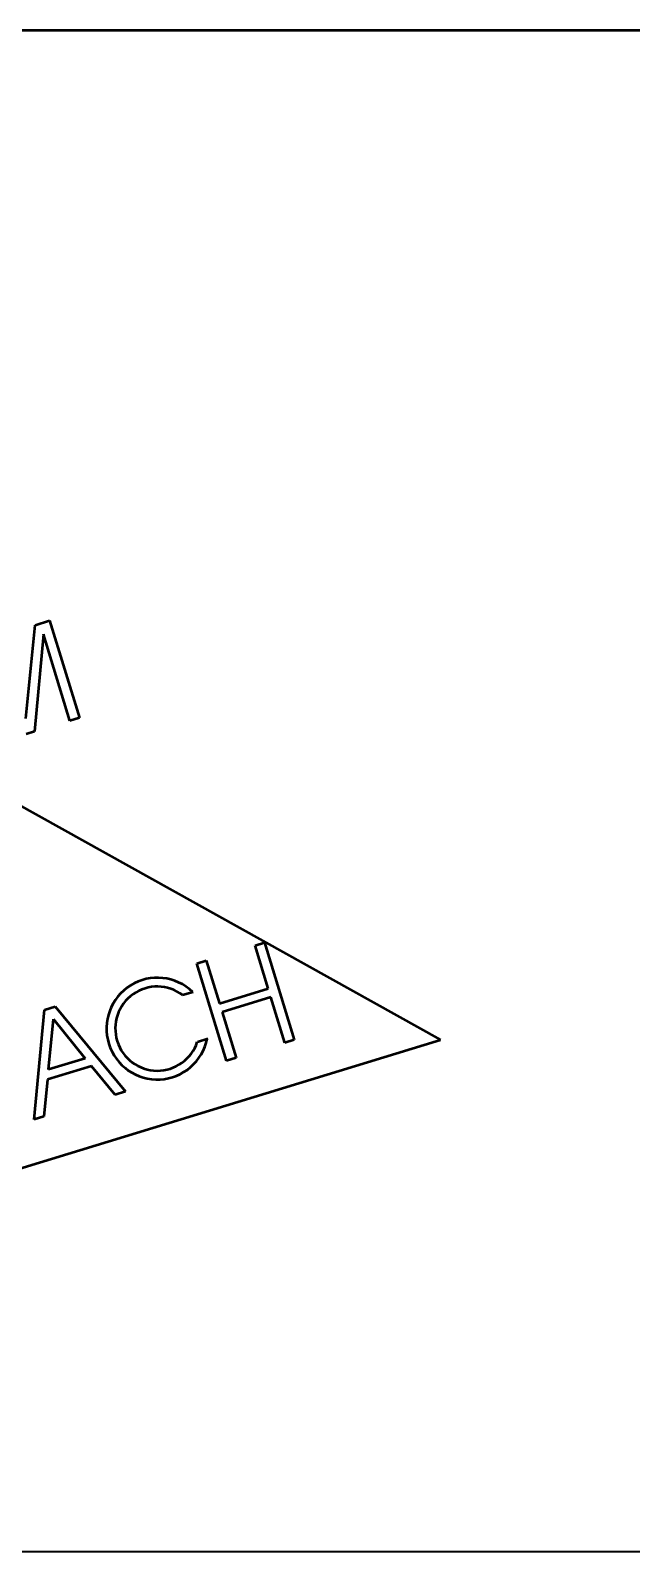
# Model space of a CAD drawing. Header units: millimetres. Extents: x -340 to 489, y -111 to 471.
# Drawn here: x 358.99 to 368.5, y -111.4 to -87.34 of the extents above; entities that cross this region are included whole.
import ezdxf

# ---------------------------------------------------------------- set-up
doc = ezdxf.new("R2010")
doc.units = ezdxf.units.MM
doc.header["$LTSCALE"] = 5
doc.linetypes.add('AUSGEZOGEN', pattern=[0])
doc.layers.add('Layer11', color=1, linetype='Continuous', true_color=0xff0000)
doc.layers.add('Layer5', color=7, linetype='Continuous')

# ---------------------------------------------------------------- blocks, each defined once
blk = doc.blocks.new('ukb-logo_nNn015')
at = {"layer": 'Layer11', "color": 7, "linetype": 'AUSGEZOGEN', "lineweight": 50}
for p, q in [((359.065, -96.744), (359.295, -96.674)), ((359.295, -96.674), (359.766, -98.214)), ((358.921, -98.222), (359.065, -96.744)), ((359.197, -96.888), (359.054, -98.431)), ((359.616, -98.26), (359.197, -96.888)), ((359.766, -98.214), (359.616, -98.26)), ((359.054, -98.431), (358.926, -98.47)), ((357.264, -98.732), (365.48, -103.307)), ((362.546, -101.815), (362.696, -101.769)), ((362.696, -101.769), (363.167, -103.309)), ((362.754, -102.493), (362.546, -101.815)), ((361.624, -102.097), (361.774, -102.051)), ((362.094, -103.637), (361.624, -102.097)), ((361.774, -102.051), (361.981, -102.73)), ((361.981, -102.73), (362.754, -102.493)), ((361.4, -102.597), (361.565, -102.546)), ((362.796, -102.632), (362.024, -102.868)), ((363.017, -103.354), (362.796, -102.632)), ((359.049, -104.568), (359.216, -102.833)), ((359.216, -102.833), (359.384, -102.781)), ((359.278, -103.778), (359.355, -102.982)), ((359.355, -102.982), (359.858, -103.601)), ((359.384, -102.781), (360.496, -104.125)), ((362.024, -102.868), (362.245, -103.591)), ((347.855, -108.695), (365.48, -103.307)), ((361.633, -103.336), (361.799, -103.285)), ((363.167, -103.309), (363.017, -103.354)), ((359.958, -103.722), (359.264, -103.934)), ((359.858, -103.601), (359.278, -103.778)), ((360.332, -104.175), (359.958, -103.722)), ((362.245, -103.591), (362.094, -103.637)), ((359.264, -103.934), (359.204, -104.52)), ((360.496, -104.125), (360.332, -104.175)), ((359.204, -104.52), (359.049, -104.568))]:
    blk.add_line(p, q, dxfattribs=at)
for radius, start, end in [(0.805, 46.1589, 348.624), (0.666, 53.0953, 341.6932)]:
    blk.add_arc((361, -103.129), radius, start, end, dxfattribs=at)
blk = doc.blocks.new('ukb-a4_nNn014')
blk.add_blockref('ukb-logo_nNn015', (0, 0))
blk = doc.blocks.new('ukb-a4_nNn013')
blk.add_blockref('ukb-a4_nNn014', (0, 0))

msp = doc.modelspace()

# ---------------------------------------------------------------- linework, layer by layer
at = {"layer": 'Layer11', "color": 7, "linetype": 'AUSGEZOGEN', "lineweight": 50}
msp.add_line((445.9246, -87.3371), (339.9246, -87.3371), dxfattribs=at)
at = {"layer": 'Layer5', "color": 7, "linetype": 'AUSGEZOGEN', "lineweight": 35}
for p in [(-339.8711, -111.4026), (289.9246, -111.4026)]:
    msp.add_line(p, (489.1289, -111.4026), dxfattribs=at)

# ---------------------------------------------------------------- block references
msp.add_blockref('ukb-a4_nNn013', (0, 0))

doc.saveas('drawing.dxf')
